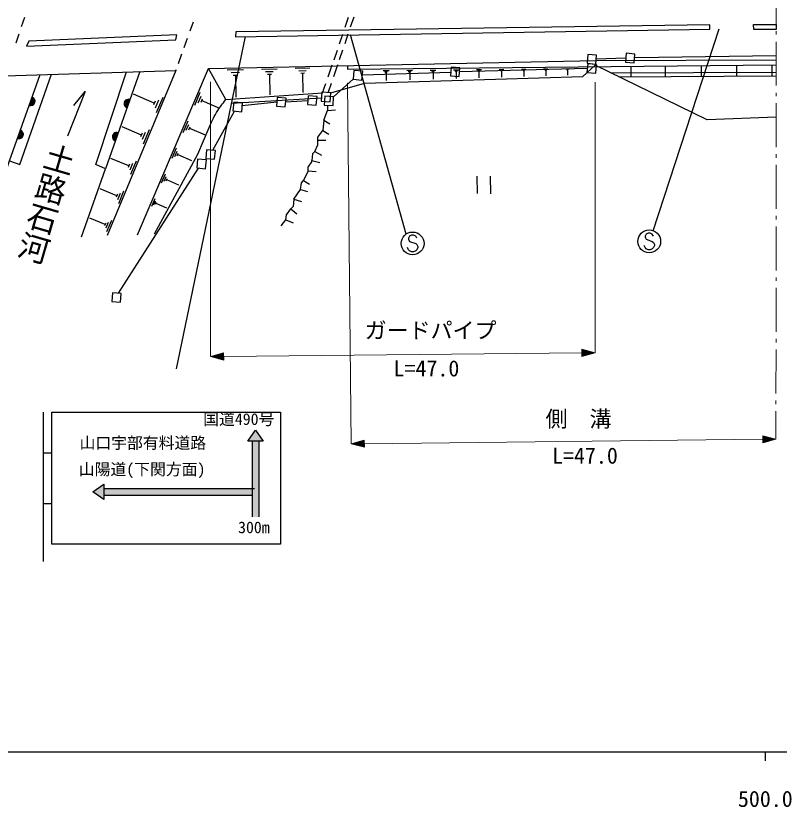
# Model space of a CAD drawing. Units: millimetres, scale not verified. Extents: x 40000 to 680000, y 20000 to 380000.
# Drawn here: x 482736 to 569577, y 198715 to 288698 of the extents above; entities that cross this region are included whole.
import ezdxf
from ezdxf.enums import TextEntityAlignment as Align

# ---------------------------------------------------------------- set-up
doc = ezdxf.new("R2010")
doc.units = ezdxf.units.MM
doc.header["$LTSCALE"] = 1000
for name, color, linetype, lineweight in [('M-BGD', 7, 'Continuous', 25), ('M-BGD-HTXT', 7, 'Continuous', 13), ('M-BMK-ROW', 30, 'Continuous', 25), ('M-STR-HTXT', 7, 'Continuous', 13), ('M-STR-STR1', 1, 'Continuous', 25), ('M-STR-STRC', 7, 'Continuous', 25), ('M-STR-STRD', 7, 'Continuous', 25), ('M-TTL-BAND', 7, 'Continuous', 25)]:
    doc.layers.add(name, color=color, linetype=linetype, lineweight=lineweight)
doc.styles.add('@ＭＳ ゴシック', font='')
doc.styles.add('ＭＳ ゴシック', font='')
doc.styles.get('@ＭＳ ゴシック').set_extended_font_data('@MS Gothic')
doc.styles.get('ＭＳ ゴシック').set_extended_font_data('MS Gothic')

msp = doc.modelspace()

# ---------------------------------------------------------------- hatches: boundary and pattern name
at = {"layer": 'M-STR-STRC'}
for points in [[(510381, 240343), (510881, 240343), (510006, 241593), (509131, 240343), (509631, 240343)], [(510381, 231721), (510381, 240343), (509631, 240343), (509631, 231721)], [(492736, 235438), (492736, 234938), (492736, 234188), (492736, 233688), (491486, 234563)], [(491486, 234563), (492022, 234938), (492736, 234938), (492736, 234188), (492736, 233688)], [(509631, 234188), (509631, 234938), (492736, 234938), (492736, 234188)]]:
    msp.add_hatch(color=256, dxfattribs=at).paths.add_polyline_path(points)

# ---------------------------------------------------------------- linework, layer by layer
at = {"layer": 'M-BGD'}
for p, q in [((520210, 287414), (520595, 288535)), ((521173, 288535), (520790, 287414)), ((519564, 285530), (519932, 286601)), ((520513, 286601), (520148, 285530)), ((518935, 283697), (519316, 284806)), ((519901, 284806), (519522, 283697)), ((506635, 279174), (504648, 282707)), ((506761, 282555), (508636, 282597)), ((510688, 282643), (512457, 282683)), ((514508, 282729), (516174, 282767)), ((518267, 281748), (518736, 283118)), ((519325, 283118), (518858, 281748)), ((532526, 282555), (533119, 282561)), ((535135, 282582), (535697, 282588)), ((537712, 282609), (538245, 282614)), ((540260, 282635), (540762, 282640)), ((540386, 282552), (540637, 282555)), ((542777, 282661), (543249, 282666)), ((542896, 282583), (543132, 282586)), ((545264, 282687), (545707, 282691)), ((545375, 282614), (545597, 282616)), ((552689, 282963), (552689, 281781)), ((556620, 283004), (556620, 281804)), ((560700, 283046), (560701, 281827)), ((564704, 283087), (564704, 281851)), ((568728, 283129), (568728, 281874)), ((482022, 272195), (485498, 282015)), ((496844, 282361), (492925, 271288)), ((500945, 282486), (493115, 263726)), ((507237, 282253), (508174, 282274)), ((507478, 281946), (507947, 281956)), ((507712, 281951), (507769, 279451)), ((511137, 282359), (512022, 282378)), ((511365, 282069), (511807, 282079)), ((511586, 282074), (511639, 279715)), ((514931, 282461), (515764, 282480)), ((515145, 282188), (515562, 282198)), ((515353, 282193), (515403, 279972)), ((524510, 282472), (525198, 282479)), ((524683, 282359), (525027, 282363)), ((524771, 282246), (524943, 282247)), ((524857, 282246), (524866, 281329)), ((527214, 282500), (527870, 282507)), ((527379, 282392), (527707, 282396)), ((527462, 282284), (527626, 282286)), ((527544, 282285), (527553, 281410)), ((529886, 282528), (530510, 282534)), ((530043, 282425), (530355, 282428)), ((530122, 282322), (530278, 282324)), ((530200, 282323), (530209, 281490)), ((532675, 282458), (532972, 282461)), ((532750, 282359), (532899, 282361)), ((532825, 282360), (532833, 281569)), ((535276, 282490), (535558, 282493)), ((535347, 282397), (535488, 282398)), ((535418, 282397), (535426, 281647)), ((537846, 282521), (538113, 282524)), ((537914, 282433), (538047, 282435)), ((537980, 282434), (537988, 281724)), ((540450, 282469), (540575, 282471)), ((540512, 282470), (540519, 281800)), ((542956, 282505), (543074, 282506)), ((543015, 282506), (543021, 281876)), ((545432, 282541), (545542, 282542)), ((545487, 282541), (545493, 281950)), ((550414, 282219), (569222, 282274)), ((551329, 281773), (569222, 281877)), ((517641, 279925), (518009, 280997)), ((518602, 280997), (518261, 279999)), ((503085, 278530), (503723, 280026)), ((506635, 279174), (517641, 279925)), ((517559, 280000), (517490, 279003)), ((518557, 279930), (517559, 280000)), ((518487, 278933), (518557, 279930)), ((498489, 278785), (496121, 279773)), ((498581, 279006), (498396, 278563)), ((498970, 279105), (498599, 278217)), ((499451, 279425), (498710, 277650)), ((503494, 278797), (503813, 279546)), ((503823, 278878), (503982, 279252)), ((503903, 279065), (505898, 278215)), ((507291, 278769), (517517, 279388)), ((517490, 279003), (518487, 278933)), ((518186, 278525), (518186, 277933)), ((517763, 276832), (518186, 277933)), ((518186, 277933), (519118, 278017)), ((501768, 275440), (502336, 276772)), ((502132, 275679), (502416, 276345)), ((517763, 276832), (517678, 275647)), ((517763, 276832), (518440, 276409)), ((497019, 275146), (494817, 276065)), ((497105, 275352), (496932, 274940)), ((497466, 275444), (497121, 274618)), ((497914, 275742), (497224, 274091)), ((502425, 275751), (502567, 276084)), ((502496, 275917), (504272, 275160)), ((517678, 275647), (518356, 275223)), ((517086, 274546), (518017, 274546)), ((500517, 272504), (501018, 273679)), ((500838, 272714), (501088, 273302)), ((501097, 272778), (501222, 273072)), ((501159, 272925), (502725, 272257)), ((516747, 273276), (517509, 272853)), ((495599, 271632), (493557, 272485)), ((495679, 271824), (495519, 271441)), ((496014, 271909), (495694, 271143)), ((496429, 272185), (495790, 270654)), ((516408, 272260), (517340, 272006)), ((490209, 263568), (492925, 271288)), ((515985, 271075), (515477, 269974)), ((515985, 271075), (516916, 270990)), ((499328, 269713), (499765, 270739)), ((499608, 269897), (499827, 270410)), ((499834, 269952), (499943, 270209)), ((499888, 270080), (501256, 269498)), ((515477, 269974), (516154, 269551)), ((515477, 269974), (516154, 269551)), ((535183, 270471), (535218, 268498)), ((536717, 270471), (536733, 268451)), ((494228, 268239), (492341, 269027)), ((494302, 268416), (494154, 268063)), ((494612, 268495), (494316, 267787)), ((494995, 268750), (494405, 267335)), ((514376, 267857), (515138, 268958)), ((515138, 268958), (515900, 268704)), ((498197, 267060), (498574, 267944)), ((498439, 267219), (498627, 267661)), ((498633, 267266), (498727, 267487)), ((498680, 267377), (499859, 266875)), ((514376, 267857), (515223, 267603)), ((514038, 266757), (514715, 266164)), ((492904, 264963), (491167, 265688)), ((512937, 264809), (513445, 265487)), ((513445, 265487), (514292, 265148)), ((492972, 265126), (492836, 264800)), ((493258, 265198), (492986, 264546)), ((493611, 265433), (493067, 264130))]:
    msp.add_line(p, q, dxfattribs=at)
for points in [[(496593, 263805), (504648, 282707), (548728, 283609), (569223, 283680)], [(518557, 279930), (522396, 281055), (547254, 281803), (548648, 283080)], [(520470, 283031), (520473, 282630), (569222, 283134)], [(569223, 277189), (561377, 276873), (548648, 283080)], [(478919, 262887), (482022, 272195), (483184, 271790), (486781, 282054)], [(492925, 271288), (491841, 271783), (495346, 282315)], [(489354, 278484), (490616, 280106), (488632, 275003)], [(498496, 263891), (503440, 272970), (504718, 276017)], [(517086, 274546), (517086, 274885), (517678, 275647)], [(516747, 273276), (517086, 274038), (517086, 274546)], [(516747, 273276), (516493, 273022), (516408, 272260)], [(515985, 271075), (515985, 271498), (516408, 272091), (516408, 272260)], [(515138, 268958), (515223, 269720), (515477, 269974)], [(514376, 267857), (514292, 267011), (514038, 266757)], [(513445, 265487), (513530, 266079), (514038, 266757)]]:
    msp.add_lwpolyline(points, dxfattribs=at)
for centre, radius, start, end in [((484428, 278991), 500, 250.50363, 70.50363), ((484428, 278991), 400, 250.50363, 70.50363), ((484428, 278991), 300, 250.50363, 70.50363), ((484428, 278991), 200, 250.50363, 70.50363), ((484428, 278991), 100, 250.50363, 70.50363), ((484428, 278991), 100, 250.50363, 70.50363), ((495552, 278710), 500, 70.51096, 250.51096), ((495552, 278710), 400, 70.51096, 250.51096), ((495552, 278710), 300, 70.51096, 250.51096), ((495552, 278710), 200, 70.51096, 250.51096), ((495552, 278710), 100, 70.51096, 250.51096), ((495552, 278710), 100, 70.51096, 250.51096), ((483093, 275220), 500, 250.50363, 70.50363), ((483093, 275220), 400, 250.50363, 70.50363), ((483093, 275220), 300, 250.50363, 70.50363), ((483093, 275220), 200, 250.50363, 70.50363), ((494217, 274939), 500, 70.51096, 250.51096), ((483093, 275220), 100, 250.50363, 70.50363), ((483093, 275220), 100, 250.50363, 70.50363), ((494217, 274939), 400, 70.51096, 250.51096), ((494217, 274939), 300, 70.51096, 250.51096), ((494217, 274939), 200, 70.51096, 250.51096), ((494217, 274939), 100, 70.51096, 250.51096), ((494217, 274939), 100, 70.51096, 250.51096)]:
    msp.add_arc(centre, radius, start, end, dxfattribs=at)
msp.add_open_spline([(504718, 276017), (505144, 276935), (505263, 277232), (505728, 277943), (506055, 278443), (506186, 278622), (506635, 279174)], degree=3, knots=[0, 0, 0, 0, 1, 1, 1, 2, 2, 2, 2], dxfattribs=at)
at = {"layer": 'M-BGD-HTXT'}
for p, q in [((569224, 290952), (569224, 287757)), ((569223, 286957), (569223, 286557)), ((569223, 285757), (569222, 280757)), ((569222, 279957), (569222, 279557)), ((569221, 278757), (569220, 273757)), ((569220, 272957), (569220, 272557)), ((569220, 271757), (569218, 266757)), ((569218, 265957), (569218, 265557)), ((569218, 264757), (569217, 259757)), ((569217, 258957), (569216, 258557)), ((569216, 257757), (569215, 252757)), ((569215, 251957), (569215, 251557)), ((569215, 250757), (569213, 245757)), ((569213, 244957), (569213, 244557)), ((569213, 243757), (569212, 240562))]:
    msp.add_line(p, q, dxfattribs=at)
at = {"layer": 'M-BMK-ROW'}
for p, q in [((552175, 284435), (552087, 283439)), ((553171, 284348), (552175, 284435)), ((553084, 283352), (553171, 284348)), ((547811, 284299), (547723, 283303)), ((548807, 284212), (547811, 284299)), ((548720, 283215), (548807, 284212)), ((548770, 283789), (552129, 283915)), ((553137, 283962), (569223, 284192)), ((532268, 282877), (532181, 281881)), ((533264, 282790), (532268, 282877)), ((533177, 281794), (533264, 282790)), ((533228, 282371), (547749, 282734)), ((547794, 283256), (547707, 282259)), ((547723, 283303), (548720, 283215)), ((548790, 283169), (547794, 283256)), ((548703, 282172), (548790, 283169)), ((552087, 283439), (553084, 283352)), ((521204, 282479), (521116, 281482)), ((522200, 282391), (521204, 282479)), ((522113, 281395), (522200, 282391)), ((522165, 281996), (532216, 282288)), ((532181, 281881), (533177, 281794)), ((547707, 282259), (548703, 282172)), ((518894, 279484), (521116, 281482)), ((521116, 281482), (522113, 281395)), ((512486, 279429), (512399, 278433)), ((513482, 279342), (512486, 279429)), ((513395, 278346), (513482, 279342)), ((513445, 278921), (515956, 279054)), ((516004, 279605), (515917, 278609)), ((517000, 279518), (516004, 279605)), ((516913, 278522), (517000, 279518)), ((517896, 279554), (517826, 278556)), ((518894, 279484), (517896, 279554)), ((518824, 278487), (518894, 279484)), ((507524, 278875), (507437, 277879)), ((508520, 278788), (507524, 278875)), ((508433, 277791), (508520, 278788)), ((512437, 278866), (508492, 278458)), ((512399, 278433), (513395, 278346)), ((515917, 278609), (516913, 278522)), ((517826, 278556), (518824, 278487)), ((505150, 273404), (507623, 277862)), ((507437, 277879), (508433, 277791)), ((504440, 273466), (504353, 272470)), ((505436, 273379), (504440, 273466)), ((505349, 272383), (505436, 273379)), ((503416, 272397), (503329, 271400)), ((504412, 272309), (503416, 272397)), ((504325, 271313), (504412, 272309)), ((504353, 272470), (505349, 272383)), ((494434, 257147), (503536, 271382)), ((503329, 271400), (504325, 271313)), ((493742, 257207), (493655, 256211)), ((494739, 257120), (493742, 257207)), ((494651, 256124), (494739, 257120)), ((493655, 256211), (494651, 256124))]:
    msp.add_line(p, q, dxfattribs=at)
at = {"layer": 'M-STR-HTXT'}
for p, q in [((504899, 281181), (504883, 249945)), ((520472, 281089), (520885, 240031)), ((548652, 281160), (548637, 250390)), ((504883, 249945), (506379, 250362)), ((506381, 250201), (505781, 250195)), ((506080, 250278), (506380, 250281)), ((506387, 249558), (506379, 250362)), ((506383, 249960), (547137, 250375)), ((548637, 250390), (547133, 250777)), ((547133, 250777), (547141, 249973)), ((547434, 250699), (547134, 250696)), ((547134, 250616), (547734, 250622)), ((548035, 250545), (547135, 250535)), ((547136, 250455), (548336, 250467)), ((548637, 250390), (547137, 250375)), ((547138, 250294), (548338, 250307)), ((548038, 250223), (547138, 250214)), ((548637, 250390), (547141, 249973)), ((504883, 249945), (506383, 249960)), ((504883, 249945), (506387, 249558)), ((506382, 250040), (505183, 250028)), ((506384, 249880), (505184, 249867)), ((505482, 250112), (506382, 250121)), ((505485, 249790), (506385, 249799)), ((506386, 249719), (505786, 249713)), ((506087, 249635), (506387, 249638)), ((547139, 250134), (547739, 250140)), ((547440, 250056), (547140, 250053)), ((520885, 240031), (522381, 240449)), ((522383, 240288), (521783, 240282)), ((522082, 240366), (522382, 240369)), ((522390, 239645), (522381, 240449)), ((522385, 240047), (567712, 240545)), ((569212, 240562), (567708, 240947)), ((567708, 240947), (567717, 240143)), ((568009, 240870), (567709, 240867)), ((567710, 240786), (568309, 240793)), ((568610, 240716), (567710, 240706)), ((567711, 240626), (568911, 240639)), ((569212, 240562), (567712, 240545)), ((567713, 240465), (568913, 240478)), ((568614, 240394), (567714, 240384)), ((567715, 240304), (568315, 240311)), ((569212, 240562), (567717, 240143)), ((520885, 240031), (522385, 240047)), ((520885, 240031), (522390, 239645)), ((522384, 240128), (521184, 240114)), ((522386, 239967), (521186, 239954)), ((521483, 240198), (522383, 240208)), ((521487, 239877), (522387, 239887)), ((522388, 239806), (521788, 239800)), ((522089, 239722), (522389, 239726)), ((568016, 240227), (567716, 240224))]:
    msp.add_line(p, q, dxfattribs=at)
at = {"layer": 'M-STR-STR1'}
for p, q in [((483391, 287491), (483749, 288545)), ((502584, 286999), (502950, 288006)), ((482758, 285624), (483109, 286658)), ((501892, 285094), (502277, 286153)), ((501226, 283260), (501625, 284358)), ((500945, 282486), (500986, 282599)), ((481493, 281893), (500945, 282486))]:
    msp.add_line(p, q, dxfattribs=at)
at = {"layer": 'M-STR-STRC'}
for p, q in [((555250, 264265), (562765, 287237)), ((501001, 248546), (508866, 286335)), ((527137, 263885), (520804, 286528)), ((527754, 263759), (527518, 263641)), ((527991, 263759), (527754, 263759)), ((528227, 263641), (527991, 263759)), ((554436, 263876), (554318, 263640)), ((554672, 263994), (554436, 263876)), ((554909, 263994), (554672, 263994)), ((555145, 263876), (554909, 263994)), ((555263, 263640), (555145, 263876)), ((527518, 263641), (527400, 263404)), ((527400, 263404), (527400, 263286)), ((527400, 263286), (527518, 263050)), ((527518, 263050), (528227, 262814)), ((528345, 263404), (528227, 263641)), ((528227, 262814), (528345, 262695)), ((554318, 263640), (554318, 263522)), ((554318, 263522), (554436, 263285)), ((554436, 263285), (555145, 263049)), ((555145, 263049), (555263, 262931)), ((555263, 262931), (555381, 262694)), ((527400, 262104), (527282, 262341)), ((527518, 261986), (527400, 262104)), ((527754, 261868), (527518, 261986)), ((527991, 261868), (527754, 261868)), ((528227, 261986), (527991, 261868)), ((528345, 262104), (528227, 261986)), ((528345, 262695), (528463, 262459)), ((528463, 262341), (528345, 262104)), ((528463, 262459), (528463, 262341)), ((554318, 262340), (554199, 262576)), ((554436, 262222), (554318, 262340)), ((554672, 262104), (554436, 262222)), ((554909, 262104), (554672, 262104)), ((555145, 262222), (554909, 262104)), ((555263, 262340), (555145, 262222)), ((555381, 262576), (555263, 262340)), ((555381, 262694), (555381, 262576)), ((485840, 243636), (485840, 226636)), ((509131, 240343), (510006, 241593)), ((510006, 241593), (510881, 240343)), ((510881, 240343), (509131, 240343)), ((509631, 240343), (509631, 231721)), ((510381, 240343), (510381, 231721)), ((485840, 239011), (486840, 239011)), ((491486, 234563), (492736, 235438)), ((492736, 235438), (492736, 233688)), ((492736, 234938), (509874, 234938)), ((492736, 233688), (491486, 234563)), ((492736, 234188), (509658, 234188)), ((485840, 233261), (486840, 233261))]:
    msp.add_line(p, q, dxfattribs=at)
msp.add_lwpolyline([(512840, 228636), (486840, 228636), (486840, 243636), (512840, 243636)], close=True, dxfattribs=at)
for centre in [(527872, 262814), (554790, 263049)]:
    msp.add_circle(centre, 1300, dxfattribs=at)
at = {"layer": 'M-STR-STRD'}
for points in [[(507713, 286316), (561706, 287191), (561706, 287684), (507758, 286861)], [(566667, 287697), (569242, 287697), (569250, 287149), (566675, 287157)], [(484209, 285822), (483948, 285232), (500928, 285963), (501046, 286535)]]:
    msp.add_lwpolyline(points, close=True, dxfattribs=at)
at = {"layer": 'M-TTL-BAND'}
for p, q in [((40000, 205000), (579000, 205000)), ((568000, 205000), (568000, 204000))]:
    msp.add_line(p, q, dxfattribs=at)

# ---------------------------------------------------------------- texts
at = {"layer": 'M-BGD', "style": '@ＭＳ ゴシック'}
msp.add_text('土路石河', height=2566, rotation=253.835, dxfattribs=at).set_placement((484264, 267925), align=Align.BOTTOM_CENTER)
at = {"layer": 'M-BGD', "style": 'ＭＳ ゴシック'}
for s, p in [('国道490号', (508100, 241784)), ('山口宇部有料道路', (497185, 239081)), ('山陽道(下関方面)', (497103, 236078)), ('300m', (509816, 229475))]:
    msp.add_text(s, height=1320, dxfattribs=at).set_placement(p, align=Align.BOTTOM_CENTER)
at = {"layer": 'M-STR-HTXT', "style": 'ＭＳ ゴシック'}
for s, p in [('ガードパイプ', (529918, 251465)), ('L=47.0', (529451, 247147)), ('側\u3000溝', (546752, 241404)), ('L=47.0', (547482, 237225))]:
    msp.add_text(s, height=1833, dxfattribs=at).set_placement(p, align=Align.BOTTOM_CENTER)
at = {"layer": 'M-TTL-BAND', "style": 'ＭＳ ゴシック'}
msp.add_text('500.0', height=1833, dxfattribs=at).set_placement((568000, 198195), align=Align.BOTTOM_CENTER)

doc.saveas('drawing.dxf')
